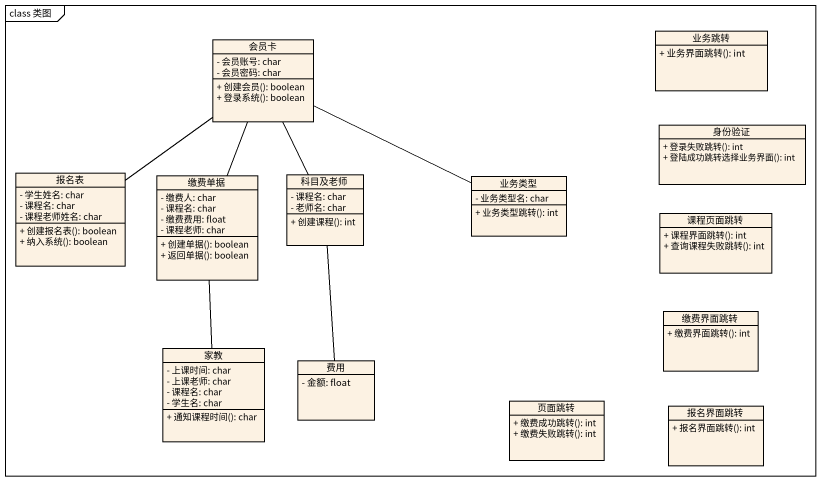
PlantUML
@startuml
mainframe class 类图
hide circle
hide empty members
skinparam classAttributeIconSize 0
class 会员卡 {
  - 会员账号: char
  - 会员密码: char
  + 创建会员(): boolean
  + 登录系统(): boolean
}
class 业务跳转 {
  + 业务界面跳转(): int
}
class 身份验证 {
  + 登录失败跳转(): int
  + 登陆成功跳转选择业务界面(): int
}
class 报名表 {
  - 学生姓名: char
  - 课程名: char
  - 课程老师姓名: char
  + 创建报名表(): boolean
  + 纳入系统(): boolean
}
class 缴费单据 {
  - 缴费人: char
  - 课程名: char
  - 缴费费用: float
  - 课程老师: char
  + 创建单据(): boolean
  + 返回单据(): boolean
}
class 科目及老师 {
  - 课程名: char
  - 老师名: char
  + 创建课程(): int
}
class 业务类型 {
  - 业务类型名: char
  + 业务类型跳转(): int
}
class 课程页面跳转 {
  + 课程界面跳转(): int
  + 查询课程失败跳转(): int
}
class 缴费界面跳转 {
  + 缴费界面跳转(): int
}
class 家教 {
  - 上课时间: char
  - 上课老师: char
  - 课程名: char
  - 学生名: char
  + 通知课程时间(): char
}
class 费用 {
  - 金额: float
}
class 页面跳转 {
  + 缴费成功跳转(): int
  + 缴费失败跳转(): int
}
class 报名界面跳转 {
  + 报名界面跳转(): int
}
会员卡 -- 报名表
会员卡 -- 缴费单据
会员卡 -- 科目及老师
会员卡 -right- 业务类型
缴费单据 -- 家教
科目及老师 -- 费用
@enduml
